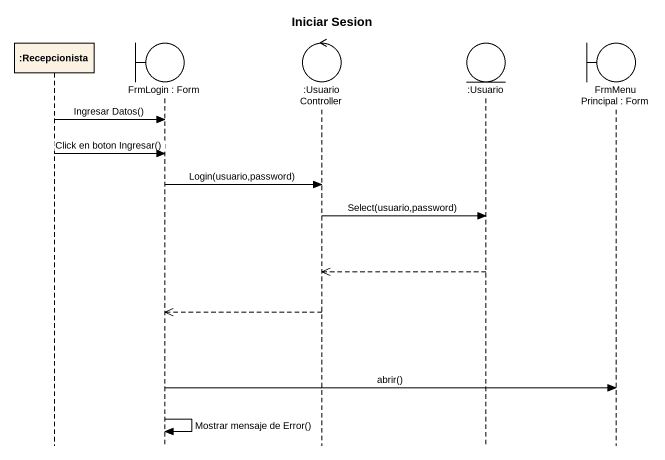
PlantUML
@startuml
title Iniciar Sesion
hide footbox
participant ":Recepcionista" as Recepcionista
boundary "FrmLogin : Form" as FrmLogin
control ":UsuarioController" as UsuarioController
entity ":Usuario" as Usuario
boundary "FrmMenuPrincipal : Form" as FrmMenuPrincipal

Recepcionista -> FrmLogin : Ingresar Datos()
Recepcionista -> FrmLogin : Click en boton Ingresar()
FrmLogin -> UsuarioController : Login(usuario,password)
UsuarioController -> Usuario : Select(usuario,password)
Usuario -->> UsuarioController
UsuarioController -->> FrmLogin
FrmLogin -> FrmMenuPrincipal : abrir()
FrmLogin -> FrmLogin : Mostrar mensaje de Error()
@enduml
